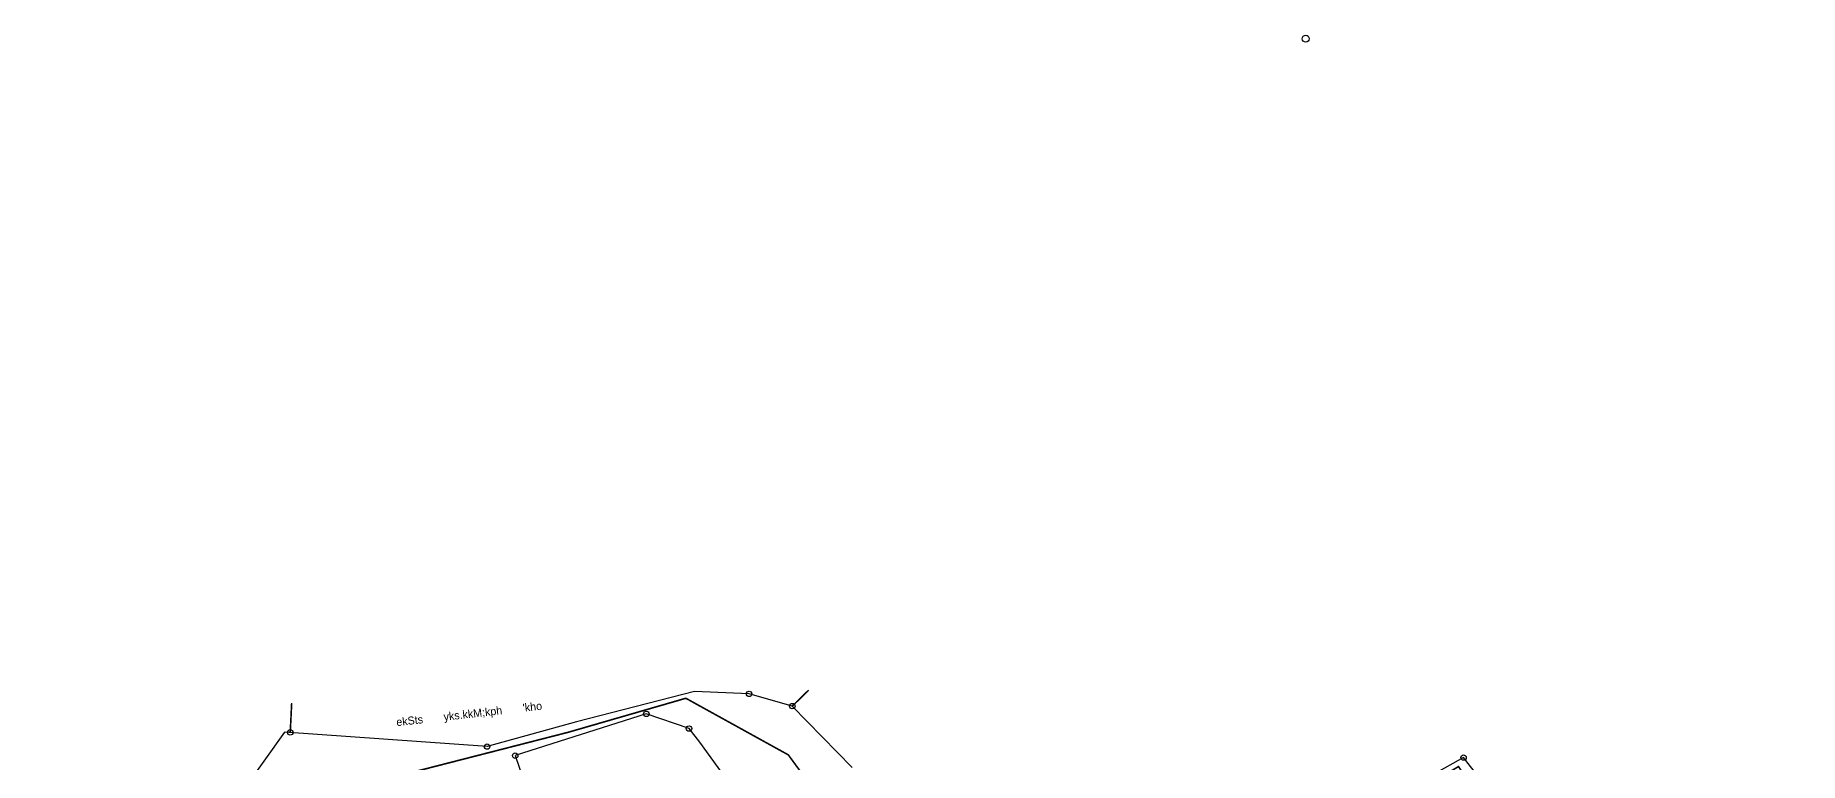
# Model space of a CAD drawing. Header units: feet. Extents: x 59 to 277694, y 0 to 2067228.
# Drawn here: x 274809 to 277590, y 2066081 to 2067228 of the extents above; entities that cross this region are included whole.
import ezdxf

# ---------------------------------------------------------------- set-up
doc = ezdxf.new("R2010")
doc.units = ezdxf.units.FT
doc.header["$LTSCALE"] = 0.3
doc.header["$MEASUREMENT"] = 0
doc.linetypes.add('DASHDOT', pattern=[1, 0.5, -0.25, 0, -0.25])
doc.linetypes.add('DIVIDE', pattern=[1.25, 0.5, -0.25, 0, -0.25, 0, -0.25])
for name, color, linetype in [('POLY_WATER', 4, 'Continuous'), ('SYM_STONE', 1, 'Continuous'), ('TEXT_MAPOUT', 7, 'Continuous'), ('V_BOUND_STREAM_LINE', 7, 'DASHDOT'), ('V_DIVIDE_LINE', 7, 'DIVIDE')]:
    doc.layers.add(name, color=color, linetype=linetype)
doc.styles.add('TEXT_MAP', font='')
doc.styles.get('TEXT_MAP').set_extended_font_data('Kruti Dev 050')

# ---------------------------------------------------------------- blocks, each defined once
blk = doc.blocks.new('STONE')
blk.add_circle((0, 0), 0.851)
blk = doc.blocks.new('LLLL')
at = {"layer": 'POLY_WATER'}
for points in [[(277108.7, 2066018.8), (277056.7, 2066085.3), (277010.1, 2066059.2)], [(276095.8, 2066069.5), (276001.5, 2066166.3), (275933.6, 2066185.5), (275847.9, 2066189.4), (275662.4, 2066141.5), (275521.7, 2066102.6), (275203.3, 2066125.5), (275073.3, 2065942.7)], [(275902.7, 2066045), (275856.1, 2066109.5), (275839.1, 2066131), (275772, 2066154.1), (275565.9, 2066088.4), (275612.3, 2065952.9), (275650.6, 2065950.7), (275824.1, 2066031), (275844.7, 2066042.6), (275902.7, 2066045)]]:
    blk.add_lwpolyline(points, dxfattribs=at)
at = {"layer": 'V_BOUND_STREAM_LINE', "ltscale": 10, "const_width": 2.52, "flags": 128}
blk.add_lwpolyline([(274812.6, 2065629.2), (274927.8, 2065613.1), (275120.2, 2065908.1), (275410.8, 2066064), (275649.5, 2066125.2), (275834.1, 2066178.6), (275995.2, 2066089.6), (276102.1, 2065943.2), (276260.9, 2065891.1), (276429.8, 2065918.6), (276521.8, 2065991.4), (276581.5, 2066003.8), (276733.9, 2065928.8), (276912.7, 2065989.4), (277048.8, 2066071.3), (277076.8, 2066029.1), (277093.8, 2065874.1), (277190, 2065695.4), (277456.9, 2065676.9), (277495.2, 2065699.3), (277583.8, 2065782)], dxfattribs=at)
at = {"layer": 'V_DIVIDE_LINE', "ltscale": 10, "const_width": 2.52, "flags": 128}
for points in [[(276001.5, 2066166.3), (276027.2, 2066191.3)], [(275212.2, 2066124.9), (275214.5, 2066171.3)]]:
    blk.add_lwpolyline(points, dxfattribs=at)
at = {"layer": 'SYM_STONE', "xscale": 5.032339698576776, "yscale": 5.032339698576776, "zscale": 5.032339698576776, "rotation": 355.0271284027528}
for p in [(275933.6, 2066185.5), (275772, 2066154.1), (276001.5, 2066166.3), (275212.2, 2066124.9), (275839.1, 2066131), (275521.7, 2066102.6), (275565.9, 2066088.4), (277056.7, 2066085.3)]:
    blk.add_blockref('STONE', p, dxfattribs=at)
at = {"layer": 'TEXT_MAPOUT', "style": 'TEXT_MAP'}
blk.add_text("ekSts       yks.kkM;kph       'kho", height=12.581, rotation=6.4819, dxfattribs=at).set_placement((275379.7, 2066134.7))

msp = doc.modelspace()

# ---------------------------------------------------------------- block references
at = {"xscale": 1.002679775767512, "yscale": 1.002679775767512, "zscale": 1.002679775767512}
msp.add_blockref('LLLL', (-738.7, -5532.6), dxfattribs=at)
at = {"layer": 'SYM_STONE', "xscale": 6.358537233237993, "yscale": 6.358537233237993, "zscale": 6.358537233237993}
msp.add_blockref('STONE', (276811.7, 2067222.6), dxfattribs=at)

doc.saveas('drawing.dxf')
